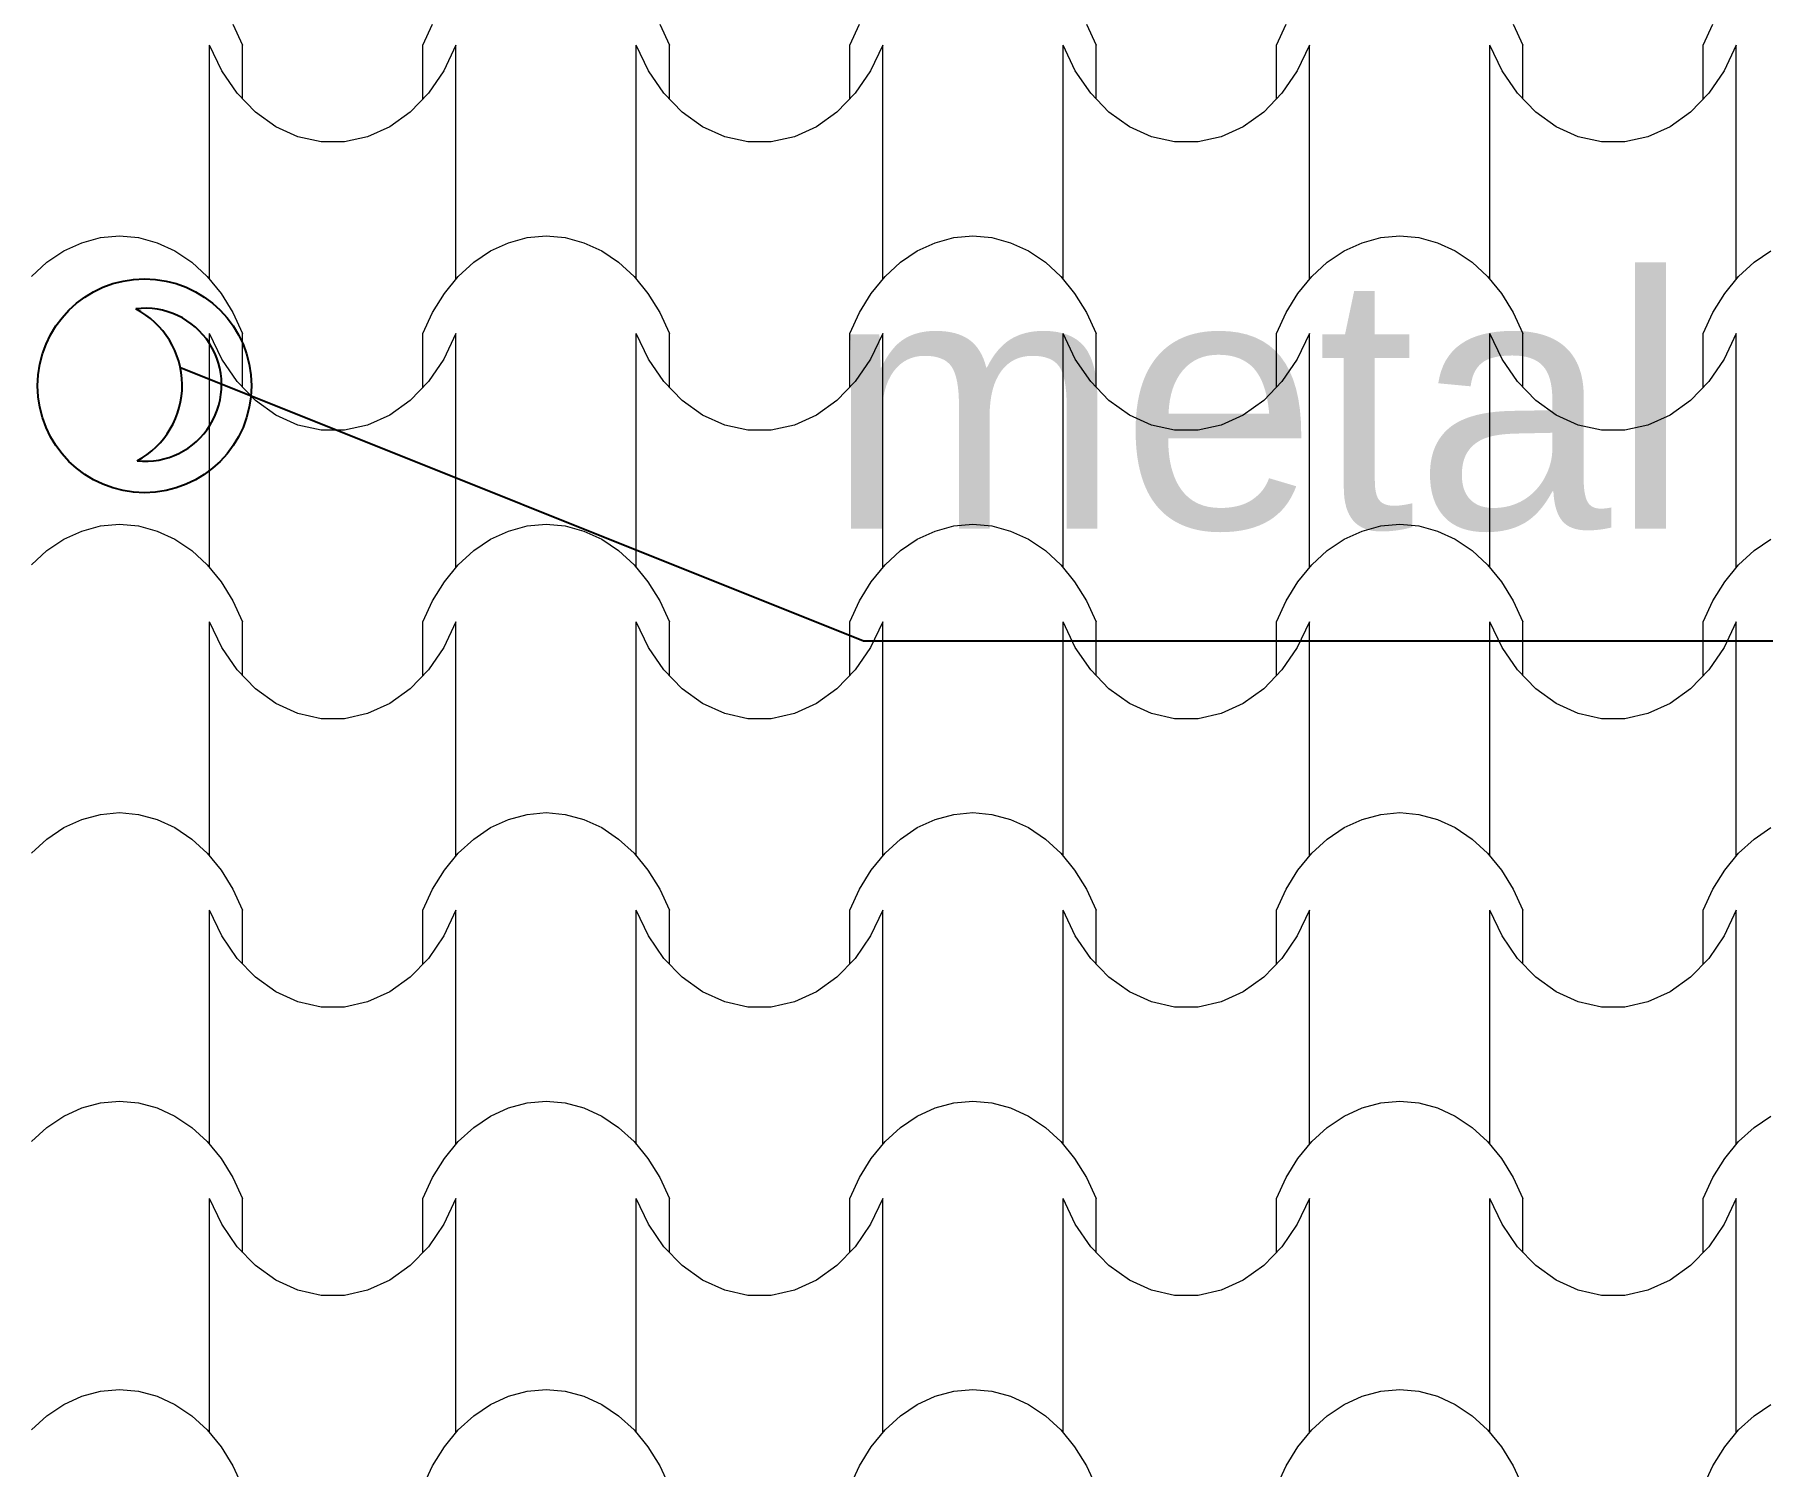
# Model space of a CAD drawing. Header units: millimetres. Extents: x 42452 to 2852333, y -419346 to 834876.
# Drawn here: x 2636656 to 2639391, y 658967 to 661233 of the extents above; entities that cross this region are included whole.
import ezdxf

# ---------------------------------------------------------------- set-up
doc = ezdxf.new("R2010")
doc.units = ezdxf.units.MM
doc.layers.add('M-2 keramitin shtrixi_Ном._пера__21_Pen_No__1', color=7, linetype='Continuous', lineweight=15)
doc.layers.add('memar', color=7, linetype='Continuous', lineweight=25)
doc.styles.get("Standard").update_dxf_attribs({"font": 'arial.ttf'})

# ---------------------------------------------------------------- blocks, each defined once
blk = doc.blocks.new('*X17')
at = {"layer": 'M-2 keramitin shtrixi_Ном._пера__21_Pen_No__1', "color": 7, "linetype": 'Continuous', "lineweight": 15}
for p, q in [((-249369.3, -1358582.8), (-249354, -1358616.1)), ((-249068.4, -1358616.1), (-249053.2, -1358582.8)), ((-248693.7, -1358582.8), (-248678.4, -1358616.1)), ((-248392.9, -1358616.1), (-248377.6, -1358582.8)), ((-248018.1, -1358582.8), (-248002.8, -1358616.1)), ((-247717.3, -1358616.1), (-247702, -1358582.8)), ((-247342.6, -1358582.8), (-247327.3, -1358616.1)), ((-247041.8, -1358616.1), (-247026.5, -1358582.8)), ((-249406.2, -1358801.2), (-249406.2, -1358616.1)), ((-249386.9, -1358656.6), (-249406.2, -1358616.1)), ((-249354, -1358701.2), (-249354, -1358616.1)), ((-249068.4, -1358701.2), (-249068.4, -1358616.1)), ((-249016.2, -1358616.1), (-249035.5, -1358656.6)), ((-249016.2, -1358801.2), (-249016.2, -1358616.1)), ((-248730.7, -1358801.2), (-248730.7, -1358616.1)), ((-248711.3, -1358656.6), (-248730.7, -1358616.1)), ((-248678.4, -1358701.2), (-248678.4, -1358616.1)), ((-248392.9, -1358701.2), (-248392.9, -1358616.1)), ((-248340.6, -1358616.1), (-248359.9, -1358656.6)), ((-248340.6, -1358801.2), (-248340.6, -1358616.1)), ((-248055.1, -1358801.2), (-248055.1, -1358616.1)), ((-248035.8, -1358656.6), (-248055.1, -1358616.1)), ((-248002.8, -1358701.2), (-248002.8, -1358616.1)), ((-247717.3, -1358701.2), (-247717.3, -1358616.1)), ((-247665.1, -1358616.1), (-247684.4, -1358656.6)), ((-247665.1, -1358801.2), (-247665.1, -1358616.1)), ((-247379.5, -1358801.2), (-247379.5, -1358616.1)), ((-247360.2, -1358656.6), (-247379.5, -1358616.1)), ((-247327.3, -1358701.2), (-247327.3, -1358616.1)), ((-247041.8, -1358701.2), (-247041.8, -1358616.1)), ((-246989.5, -1358616.1), (-247008.8, -1358656.6)), ((-246989.5, -1358801.2), (-246989.5, -1358616.1)), ((-249362.5, -1358692.3), (-249386.9, -1358656.6)), ((-249035.5, -1358656.6), (-249059.9, -1358692.3)), ((-248686.9, -1358692.3), (-248711.3, -1358656.6)), ((-248359.9, -1358656.6), (-248384.4, -1358692.3)), ((-248011.4, -1358692.3), (-248035.8, -1358656.6)), ((-247684.4, -1358656.6), (-247708.8, -1358692.3)), ((-247335.8, -1358692.3), (-247360.2, -1358656.6)), ((-247008.8, -1358656.6), (-247033.2, -1358692.3)), ((-249333.7, -1358722.2), (-249362.5, -1358692.3)), ((-249059.9, -1358692.3), (-249088.7, -1358722.2)), ((-248658.1, -1358722.2), (-248686.9, -1358692.3)), ((-248384.4, -1358692.3), (-248413.2, -1358722.2)), ((-247982.6, -1358722.2), (-248011.4, -1358692.3)), ((-247708.8, -1358692.3), (-247737.6, -1358722.2)), ((-247307, -1358722.2), (-247335.8, -1358692.3)), ((-247033.2, -1358692.3), (-247062.1, -1358722.2)), ((-249301.3, -1358745.5), (-249333.7, -1358722.2)), ((-249088.7, -1358722.2), (-249121.1, -1358745.5)), ((-248625.8, -1358745.5), (-248658.1, -1358722.2)), ((-248413.2, -1358722.2), (-248445.5, -1358745.5)), ((-247950.2, -1358745.5), (-247982.6, -1358722.2)), ((-247737.6, -1358722.2), (-247770, -1358745.5)), ((-247274.6, -1358745.5), (-247307, -1358722.2)), ((-247062.1, -1358722.2), (-247094.4, -1358745.5)), ((-249266.3, -1358761.3), (-249301.3, -1358745.5)), ((-249229.8, -1358769.4), (-249266.3, -1358761.3)), ((-249156.1, -1358761.3), (-249192.6, -1358769.4)), ((-249121.1, -1358745.5), (-249156.1, -1358761.3)), ((-248590.8, -1358761.3), (-248625.8, -1358745.5)), ((-248554.2, -1358769.4), (-248590.8, -1358761.3)), ((-248480.5, -1358761.3), (-248517.1, -1358769.4)), ((-248445.5, -1358745.5), (-248480.5, -1358761.3)), ((-247915.2, -1358761.3), (-247950.2, -1358745.5)), ((-247878.6, -1358769.4), (-247915.2, -1358761.3)), ((-247804.9, -1358761.3), (-247841.5, -1358769.4)), ((-247770, -1358745.5), (-247804.9, -1358761.3)), ((-247239.7, -1358761.3), (-247274.6, -1358745.5)), ((-247203.1, -1358769.4), (-247239.7, -1358761.3)), ((-247129.4, -1358761.3), (-247166, -1358769.4)), ((-247094.4, -1358745.5), (-247129.4, -1358761.3)), ((-249211.2, -1358769.4), (-249229.8, -1358769.4)), ((-249192.6, -1358769.4), (-249211.2, -1358769.4)), ((-248535.6, -1358769.4), (-248554.2, -1358769.4)), ((-248517.1, -1358769.4), (-248535.6, -1358769.4)), ((-247860.1, -1358769.4), (-247878.6, -1358769.4)), ((-247841.5, -1358769.4), (-247860.1, -1358769.4)), ((-247184.5, -1358769.4), (-247203.1, -1358769.4)), ((-247166, -1358769.4), (-247184.5, -1358769.4)), ((-249406.2, -1358986.2), (-249406.2, -1358801.2)), ((-249016.2, -1358986.2), (-249016.2, -1358801.2)), ((-248730.7, -1358986.2), (-248730.7, -1358801.2)), ((-248340.6, -1358986.2), (-248340.6, -1358801.2)), ((-248055.1, -1358986.2), (-248055.1, -1358801.2)), ((-247665.1, -1358986.2), (-247665.1, -1358801.2)), ((-247379.5, -1358986.2), (-247379.5, -1358801.2)), ((-246989.5, -1358986.2), (-246989.5, -1358801.2)), ((-249637, -1358941.8), (-249608.6, -1358928.8)), ((-249608.6, -1358928.8), (-249579.1, -1358920.8)), ((-249579.1, -1358920.8), (-249549, -1358918.1)), ((-249549, -1358918.1), (-249518.9, -1358920.8)), ((-249518.9, -1358920.8), (-249489.4, -1358928.8)), ((-249489.4, -1358928.8), (-249461, -1358941.8)), ((-248961.4, -1358941.8), (-248933, -1358928.8)), ((-248933, -1358928.8), (-248903.5, -1358920.8)), ((-248903.5, -1358920.8), (-248873.4, -1358918.1)), ((-248873.4, -1358918.1), (-248843.3, -1358920.8)), ((-248843.3, -1358920.8), (-248813.8, -1358928.8)), ((-248813.8, -1358928.8), (-248785.4, -1358941.8)), ((-248285.9, -1358941.8), (-248257.5, -1358928.8)), ((-248257.5, -1358928.8), (-248228, -1358920.8)), ((-248228, -1358920.8), (-248197.9, -1358918.1)), ((-248197.9, -1358918.1), (-248167.8, -1358920.8)), ((-248167.8, -1358920.8), (-248138.2, -1358928.8)), ((-248138.2, -1358928.8), (-248109.9, -1358941.8)), ((-247610.3, -1358941.8), (-247581.9, -1358928.8)), ((-247581.9, -1358928.8), (-247552.4, -1358920.8)), ((-247552.4, -1358920.8), (-247522.3, -1358918.1)), ((-247522.3, -1358918.1), (-247492.2, -1358920.8)), ((-247492.2, -1358920.8), (-247462.7, -1358928.8)), ((-247462.7, -1358928.8), (-247434.3, -1358941.8)), ((-249688.2, -1358982.3), (-249663.7, -1358959.8)), ((-249663.7, -1358959.8), (-249637, -1358941.8)), ((-249461, -1358941.8), (-249434.3, -1358959.8)), ((-249434.3, -1358959.8), (-249409.8, -1358982.3)), ((-249012.6, -1358982.3), (-248988.1, -1358959.8)), ((-248988.1, -1358959.8), (-248961.4, -1358941.8)), ((-248785.4, -1358941.8), (-248758.7, -1358959.8)), ((-248758.7, -1358959.8), (-248734.3, -1358982.3)), ((-248337, -1358982.3), (-248312.5, -1358959.8)), ((-248312.5, -1358959.8), (-248285.9, -1358941.8)), ((-248109.9, -1358941.8), (-248083.2, -1358959.8)), ((-248083.2, -1358959.8), (-248058.7, -1358982.3)), ((-247661.5, -1358982.3), (-247637, -1358959.8)), ((-247637, -1358959.8), (-247610.3, -1358941.8)), ((-247434.3, -1358941.8), (-247407.6, -1358959.8)), ((-247407.6, -1358959.8), (-247383.1, -1358982.3)), ((-246985.9, -1358982.3), (-246961.4, -1358959.8)), ((-246961.4, -1358959.8), (-246934.7, -1358941.8)), ((-249409.8, -1358982.3), (-249388, -1359009)), ((-249034.4, -1359009), (-249012.6, -1358982.3)), ((-248734.3, -1358982.3), (-248712.4, -1359009)), ((-248358.9, -1359009), (-248337, -1358982.3)), ((-248058.7, -1358982.3), (-248036.9, -1359009)), ((-247683.3, -1359009), (-247661.5, -1358982.3)), ((-247383.1, -1358982.3), (-247361.3, -1359009)), ((-247007.7, -1359009), (-246985.9, -1358982.3)), ((-249388, -1359009), (-249369.3, -1359039.2)), ((-249053.2, -1359039.2), (-249034.4, -1359009)), ((-248712.4, -1359009), (-248693.7, -1359039.2)), ((-248377.6, -1359039.2), (-248358.9, -1359009)), ((-248036.9, -1359009), (-248018.1, -1359039.2)), ((-247702, -1359039.2), (-247683.3, -1359009)), ((-247361.3, -1359009), (-247342.6, -1359039.2)), ((-247026.5, -1359039.2), (-247007.7, -1359009)), ((-249369.3, -1359039.2), (-249354, -1359072.4)), ((-249068.4, -1359072.4), (-249053.2, -1359039.2)), ((-248693.7, -1359039.2), (-248678.4, -1359072.4)), ((-248392.9, -1359072.4), (-248377.6, -1359039.2)), ((-248018.1, -1359039.2), (-248002.8, -1359072.4)), ((-247717.3, -1359072.4), (-247702, -1359039.2)), ((-247342.6, -1359039.2), (-247327.3, -1359072.4)), ((-247041.8, -1359072.4), (-247026.5, -1359039.2)), ((-249406.2, -1359257.5), (-249406.2, -1359072.4)), ((-249386.9, -1359113), (-249406.2, -1359072.4)), ((-249354, -1359157.5), (-249354, -1359072.4)), ((-249068.4, -1359157.5), (-249068.4, -1359072.4)), ((-249016.2, -1359072.4), (-249035.5, -1359113)), ((-249016.2, -1359257.5), (-249016.2, -1359072.4)), ((-248730.7, -1359257.5), (-248730.7, -1359072.4)), ((-248711.3, -1359113), (-248730.7, -1359072.4)), ((-248678.4, -1359157.5), (-248678.4, -1359072.4)), ((-248392.9, -1359157.5), (-248392.9, -1359072.4)), ((-248340.6, -1359072.4), (-248359.9, -1359113)), ((-248340.6, -1359257.5), (-248340.6, -1359072.4)), ((-248055.1, -1359257.5), (-248055.1, -1359072.4)), ((-248035.8, -1359113), (-248055.1, -1359072.4)), ((-248002.8, -1359157.5), (-248002.8, -1359072.4)), ((-247717.3, -1359157.5), (-247717.3, -1359072.4)), ((-247665.1, -1359072.4), (-247684.4, -1359113)), ((-247665.1, -1359257.5), (-247665.1, -1359072.4)), ((-247379.5, -1359257.5), (-247379.5, -1359072.4)), ((-247360.2, -1359113), (-247379.5, -1359072.4)), ((-247327.3, -1359157.5), (-247327.3, -1359072.4)), ((-247041.8, -1359157.5), (-247041.8, -1359072.4)), ((-246989.5, -1359072.4), (-247008.8, -1359113)), ((-246989.5, -1359257.5), (-246989.5, -1359072.4)), ((-249362.5, -1359148.7), (-249386.9, -1359113)), ((-249035.5, -1359113), (-249059.9, -1359148.7)), ((-248686.9, -1359148.7), (-248711.3, -1359113)), ((-248359.9, -1359113), (-248384.4, -1359148.7)), ((-248011.4, -1359148.7), (-248035.8, -1359113)), ((-247684.4, -1359113), (-247708.8, -1359148.7)), ((-247335.8, -1359148.7), (-247360.2, -1359113)), ((-247008.8, -1359113), (-247033.2, -1359148.7)), ((-249333.7, -1359178.6), (-249362.5, -1359148.7)), ((-249059.9, -1359148.7), (-249088.7, -1359178.6)), ((-248658.1, -1359178.6), (-248686.9, -1359148.7)), ((-248384.4, -1359148.7), (-248413.2, -1359178.6)), ((-247982.6, -1359178.6), (-248011.4, -1359148.7)), ((-247708.8, -1359148.7), (-247737.6, -1359178.6)), ((-247307, -1359178.6), (-247335.8, -1359148.7)), ((-247033.2, -1359148.7), (-247062.1, -1359178.6)), ((-249301.3, -1359201.8), (-249333.7, -1359178.6)), ((-249088.7, -1359178.6), (-249121.1, -1359201.8)), ((-248625.8, -1359201.8), (-248658.1, -1359178.6)), ((-248413.2, -1359178.6), (-248445.5, -1359201.8)), ((-247950.2, -1359201.8), (-247982.6, -1359178.6)), ((-247737.6, -1359178.6), (-247770, -1359201.8)), ((-247274.6, -1359201.8), (-247307, -1359178.6)), ((-247062.1, -1359178.6), (-247094.4, -1359201.8)), ((-249266.3, -1359217.7), (-249301.3, -1359201.8)), ((-249121.1, -1359201.8), (-249156.1, -1359217.7)), ((-248590.8, -1359217.7), (-248625.8, -1359201.8)), ((-248445.5, -1359201.8), (-248480.5, -1359217.7)), ((-247915.2, -1359217.7), (-247950.2, -1359201.8)), ((-247770, -1359201.8), (-247804.9, -1359217.7)), ((-247239.7, -1359217.7), (-247274.6, -1359201.8)), ((-247094.4, -1359201.8), (-247129.4, -1359217.7)), ((-249229.8, -1359225.7), (-249266.3, -1359217.7)), ((-249211.2, -1359225.7), (-249229.8, -1359225.7)), ((-249192.6, -1359225.7), (-249211.2, -1359225.7)), ((-249156.1, -1359217.7), (-249192.6, -1359225.7)), ((-248554.2, -1359225.7), (-248590.8, -1359217.7)), ((-248535.6, -1359225.7), (-248554.2, -1359225.7)), ((-248517.1, -1359225.7), (-248535.6, -1359225.7)), ((-248480.5, -1359217.7), (-248517.1, -1359225.7)), ((-247878.6, -1359225.7), (-247915.2, -1359217.7)), ((-247860.1, -1359225.7), (-247878.6, -1359225.7)), ((-247841.5, -1359225.7), (-247860.1, -1359225.7)), ((-247804.9, -1359217.7), (-247841.5, -1359225.7)), ((-247203.1, -1359225.7), (-247239.7, -1359217.7)), ((-247184.5, -1359225.7), (-247203.1, -1359225.7)), ((-247166, -1359225.7), (-247184.5, -1359225.7)), ((-247129.4, -1359217.7), (-247166, -1359225.7)), ((-249406.2, -1359442.6), (-249406.2, -1359257.5)), ((-249016.2, -1359442.6), (-249016.2, -1359257.5)), ((-248730.7, -1359442.6), (-248730.7, -1359257.5)), ((-248340.6, -1359442.6), (-248340.6, -1359257.5)), ((-248055.1, -1359442.6), (-248055.1, -1359257.5)), ((-247665.1, -1359442.6), (-247665.1, -1359257.5)), ((-247379.5, -1359442.6), (-247379.5, -1359257.5)), ((-246989.5, -1359442.6), (-246989.5, -1359257.5)), ((-249663.7, -1359416.2), (-249637, -1359398.2)), ((-249637, -1359398.2), (-249608.6, -1359385.1)), ((-249608.6, -1359385.1), (-249579.1, -1359377.1)), ((-249579.1, -1359377.1), (-249549, -1359374.5)), ((-249549, -1359374.5), (-249518.9, -1359377.1)), ((-249518.9, -1359377.1), (-249489.4, -1359385.1)), ((-249489.4, -1359385.1), (-249461, -1359398.2)), ((-249461, -1359398.2), (-249434.3, -1359416.2)), ((-248988.1, -1359416.2), (-248961.4, -1359398.2)), ((-248961.4, -1359398.2), (-248933, -1359385.1)), ((-248933, -1359385.1), (-248903.5, -1359377.1)), ((-248903.5, -1359377.1), (-248873.4, -1359374.5)), ((-248873.4, -1359374.5), (-248843.3, -1359377.1)), ((-248843.3, -1359377.1), (-248813.8, -1359385.1)), ((-248813.8, -1359385.1), (-248785.4, -1359398.2)), ((-248785.4, -1359398.2), (-248758.7, -1359416.2)), ((-248312.5, -1359416.2), (-248285.9, -1359398.2)), ((-248285.9, -1359398.2), (-248257.5, -1359385.1)), ((-248257.5, -1359385.1), (-248228, -1359377.1)), ((-248228, -1359377.1), (-248197.9, -1359374.5)), ((-248197.9, -1359374.5), (-248167.8, -1359377.1)), ((-248167.8, -1359377.1), (-248138.2, -1359385.1)), ((-248138.2, -1359385.1), (-248109.9, -1359398.2)), ((-248109.9, -1359398.2), (-248083.2, -1359416.2)), ((-247637, -1359416.2), (-247610.3, -1359398.2)), ((-247610.3, -1359398.2), (-247581.9, -1359385.1)), ((-247581.9, -1359385.1), (-247552.4, -1359377.1)), ((-247552.4, -1359377.1), (-247522.3, -1359374.5)), ((-247522.3, -1359374.5), (-247492.2, -1359377.1)), ((-247492.2, -1359377.1), (-247462.7, -1359385.1)), ((-247462.7, -1359385.1), (-247434.3, -1359398.2)), ((-247434.3, -1359398.2), (-247407.6, -1359416.2)), ((-246961.4, -1359416.2), (-246934.7, -1359398.2)), ((-249688.2, -1359438.7), (-249663.7, -1359416.2)), ((-249434.3, -1359416.2), (-249409.8, -1359438.7)), ((-249012.6, -1359438.7), (-248988.1, -1359416.2)), ((-248758.7, -1359416.2), (-248734.3, -1359438.7)), ((-248337, -1359438.7), (-248312.5, -1359416.2)), ((-248083.2, -1359416.2), (-248058.7, -1359438.7)), ((-247661.5, -1359438.7), (-247637, -1359416.2)), ((-247407.6, -1359416.2), (-247383.1, -1359438.7)), ((-246985.9, -1359438.7), (-246961.4, -1359416.2)), ((-249409.8, -1359438.7), (-249388, -1359465.3)), ((-249034.4, -1359465.3), (-249012.6, -1359438.7)), ((-248734.3, -1359438.7), (-248712.4, -1359465.3)), ((-248358.9, -1359465.3), (-248337, -1359438.7)), ((-248058.7, -1359438.7), (-248036.9, -1359465.3)), ((-247683.3, -1359465.3), (-247661.5, -1359438.7)), ((-247383.1, -1359438.7), (-247361.3, -1359465.3)), ((-247007.7, -1359465.3), (-246985.9, -1359438.7)), ((-249388, -1359465.3), (-249369.3, -1359495.5)), ((-249053.2, -1359495.5), (-249034.4, -1359465.3)), ((-248712.4, -1359465.3), (-248693.7, -1359495.5)), ((-248377.6, -1359495.5), (-248358.9, -1359465.3)), ((-248036.9, -1359465.3), (-248018.1, -1359495.5)), ((-247702, -1359495.5), (-247683.3, -1359465.3)), ((-247361.3, -1359465.3), (-247342.6, -1359495.5)), ((-247026.5, -1359495.5), (-247007.7, -1359465.3)), ((-249369.3, -1359495.5), (-249354, -1359528.8)), ((-249068.4, -1359528.8), (-249053.2, -1359495.5)), ((-248693.7, -1359495.5), (-248678.4, -1359528.8)), ((-248392.9, -1359528.8), (-248377.6, -1359495.5)), ((-248018.1, -1359495.5), (-248002.8, -1359528.8)), ((-247717.3, -1359528.8), (-247702, -1359495.5)), ((-247342.6, -1359495.5), (-247327.3, -1359528.8)), ((-247041.8, -1359528.8), (-247026.5, -1359495.5)), ((-249406.2, -1359713.9), (-249406.2, -1359528.8)), ((-249386.9, -1359569.3), (-249406.2, -1359528.8)), ((-249354, -1359613.9), (-249354, -1359528.8)), ((-249068.4, -1359613.9), (-249068.4, -1359528.8)), ((-249016.2, -1359528.8), (-249035.5, -1359569.3)), ((-249016.2, -1359713.9), (-249016.2, -1359528.8)), ((-248730.7, -1359713.9), (-248730.7, -1359528.8)), ((-248711.3, -1359569.3), (-248730.7, -1359528.8)), ((-248678.4, -1359613.9), (-248678.4, -1359528.8)), ((-248392.9, -1359613.9), (-248392.9, -1359528.8)), ((-248340.6, -1359528.8), (-248359.9, -1359569.3)), ((-248340.6, -1359713.9), (-248340.6, -1359528.8)), ((-248055.1, -1359713.9), (-248055.1, -1359528.8)), ((-248035.8, -1359569.3), (-248055.1, -1359528.8)), ((-248002.8, -1359613.9), (-248002.8, -1359528.8)), ((-247717.3, -1359613.9), (-247717.3, -1359528.8)), ((-247665.1, -1359528.8), (-247684.4, -1359569.3)), ((-247665.1, -1359713.9), (-247665.1, -1359528.8)), ((-247379.5, -1359713.9), (-247379.5, -1359528.8)), ((-247360.2, -1359569.3), (-247379.5, -1359528.8)), ((-247327.3, -1359613.9), (-247327.3, -1359528.8)), ((-247041.8, -1359613.9), (-247041.8, -1359528.8)), ((-246989.5, -1359528.8), (-247008.8, -1359569.3)), ((-246989.5, -1359713.9), (-246989.5, -1359528.8)), ((-249362.5, -1359605), (-249386.9, -1359569.3)), ((-249035.5, -1359569.3), (-249059.9, -1359605)), ((-248686.9, -1359605), (-248711.3, -1359569.3)), ((-248359.9, -1359569.3), (-248384.4, -1359605)), ((-248011.4, -1359605), (-248035.8, -1359569.3)), ((-247684.4, -1359569.3), (-247708.8, -1359605)), ((-247335.8, -1359605), (-247360.2, -1359569.3)), ((-247008.8, -1359569.3), (-247033.2, -1359605)), ((-249333.7, -1359634.9), (-249362.5, -1359605)), ((-249059.9, -1359605), (-249088.7, -1359634.9)), ((-248658.1, -1359634.9), (-248686.9, -1359605)), ((-248384.4, -1359605), (-248413.2, -1359634.9)), ((-247982.6, -1359634.9), (-248011.4, -1359605)), ((-247708.8, -1359605), (-247737.6, -1359634.9)), ((-247307, -1359634.9), (-247335.8, -1359605)), ((-247033.2, -1359605), (-247062.1, -1359634.9)), ((-249301.3, -1359658.2), (-249333.7, -1359634.9)), ((-249088.7, -1359634.9), (-249121.1, -1359658.2)), ((-248625.8, -1359658.2), (-248658.1, -1359634.9)), ((-248413.2, -1359634.9), (-248445.5, -1359658.2)), ((-247950.2, -1359658.2), (-247982.6, -1359634.9)), ((-247737.6, -1359634.9), (-247770, -1359658.2)), ((-247274.6, -1359658.2), (-247307, -1359634.9)), ((-247062.1, -1359634.9), (-247094.4, -1359658.2)), ((-249266.3, -1359674), (-249301.3, -1359658.2)), ((-249121.1, -1359658.2), (-249156.1, -1359674)), ((-248590.8, -1359674), (-248625.8, -1359658.2)), ((-248445.5, -1359658.2), (-248480.5, -1359674)), ((-247915.2, -1359674), (-247950.2, -1359658.2)), ((-247770, -1359658.2), (-247804.9, -1359674)), ((-247239.7, -1359674), (-247274.6, -1359658.2)), ((-247094.4, -1359658.2), (-247129.4, -1359674)), ((-249229.8, -1359682.1), (-249266.3, -1359674)), ((-249211.2, -1359682.1), (-249229.8, -1359682.1)), ((-249192.6, -1359682.1), (-249211.2, -1359682.1)), ((-249156.1, -1359674), (-249192.6, -1359682.1)), ((-248554.2, -1359682.1), (-248590.8, -1359674)), ((-248535.6, -1359682.1), (-248554.2, -1359682.1)), ((-248517.1, -1359682.1), (-248535.6, -1359682.1)), ((-248480.5, -1359674), (-248517.1, -1359682.1)), ((-247878.6, -1359682.1), (-247915.2, -1359674)), ((-247860.1, -1359682.1), (-247878.6, -1359682.1)), ((-247841.5, -1359682.1), (-247860.1, -1359682.1)), ((-247804.9, -1359674), (-247841.5, -1359682.1)), ((-247203.1, -1359682.1), (-247239.7, -1359674)), ((-247184.5, -1359682.1), (-247203.1, -1359682.1)), ((-247166, -1359682.1), (-247184.5, -1359682.1)), ((-247129.4, -1359674), (-247166, -1359682.1)), ((-249406.2, -1359898.9), (-249406.2, -1359713.9)), ((-249016.2, -1359898.9), (-249016.2, -1359713.9)), ((-248730.7, -1359898.9), (-248730.7, -1359713.9)), ((-248340.6, -1359898.9), (-248340.6, -1359713.9)), ((-248055.1, -1359898.9), (-248055.1, -1359713.9)), ((-247665.1, -1359898.9), (-247665.1, -1359713.9)), ((-247379.5, -1359898.9), (-247379.5, -1359713.9)), ((-246989.5, -1359898.9), (-246989.5, -1359713.9)), ((-249608.6, -1359841.4), (-249579.1, -1359833.5)), ((-249579.1, -1359833.5), (-249549, -1359830.8)), ((-249549, -1359830.8), (-249518.9, -1359833.5)), ((-249518.9, -1359833.5), (-249489.4, -1359841.4)), ((-248933, -1359841.4), (-248903.5, -1359833.5)), ((-248903.5, -1359833.5), (-248873.4, -1359830.8)), ((-248873.4, -1359830.8), (-248843.3, -1359833.5)), ((-248843.3, -1359833.5), (-248813.8, -1359841.4)), ((-248257.5, -1359841.4), (-248228, -1359833.5)), ((-248228, -1359833.5), (-248197.9, -1359830.8)), ((-248197.9, -1359830.8), (-248167.8, -1359833.5)), ((-248167.8, -1359833.5), (-248138.2, -1359841.4)), ((-247581.9, -1359841.4), (-247552.4, -1359833.5)), ((-247552.4, -1359833.5), (-247522.3, -1359830.8)), ((-247522.3, -1359830.8), (-247492.2, -1359833.5)), ((-247492.2, -1359833.5), (-247462.7, -1359841.4)), ((-249663.7, -1359872.5), (-249637, -1359854.5)), ((-249637, -1359854.5), (-249608.6, -1359841.4)), ((-249489.4, -1359841.4), (-249461, -1359854.5)), ((-249461, -1359854.5), (-249434.3, -1359872.5)), ((-248988.1, -1359872.5), (-248961.4, -1359854.5)), ((-248961.4, -1359854.5), (-248933, -1359841.4)), ((-248813.8, -1359841.4), (-248785.4, -1359854.5)), ((-248785.4, -1359854.5), (-248758.7, -1359872.5)), ((-248312.5, -1359872.5), (-248285.9, -1359854.5)), ((-248285.9, -1359854.5), (-248257.5, -1359841.4)), ((-248138.2, -1359841.4), (-248109.9, -1359854.5)), ((-248109.9, -1359854.5), (-248083.2, -1359872.5)), ((-247637, -1359872.5), (-247610.3, -1359854.5)), ((-247610.3, -1359854.5), (-247581.9, -1359841.4)), ((-247462.7, -1359841.4), (-247434.3, -1359854.5)), ((-247434.3, -1359854.5), (-247407.6, -1359872.5)), ((-246961.4, -1359872.5), (-246934.7, -1359854.5)), ((-249688.2, -1359895), (-249663.7, -1359872.5)), ((-249434.3, -1359872.5), (-249409.8, -1359895)), ((-249012.6, -1359895), (-248988.1, -1359872.5)), ((-248758.7, -1359872.5), (-248734.3, -1359895)), ((-248337, -1359895), (-248312.5, -1359872.5)), ((-248083.2, -1359872.5), (-248058.7, -1359895)), ((-247661.5, -1359895), (-247637, -1359872.5)), ((-247407.6, -1359872.5), (-247383.1, -1359895)), ((-246985.9, -1359895), (-246961.4, -1359872.5)), ((-249409.8, -1359895), (-249388, -1359921.7)), ((-249034.4, -1359921.7), (-249012.6, -1359895)), ((-248734.3, -1359895), (-248712.4, -1359921.7)), ((-248358.9, -1359921.7), (-248337, -1359895)), ((-248058.7, -1359895), (-248036.9, -1359921.7)), ((-247683.3, -1359921.7), (-247661.5, -1359895)), ((-247383.1, -1359895), (-247361.3, -1359921.7)), ((-247007.7, -1359921.7), (-246985.9, -1359895)), ((-249388, -1359921.7), (-249369.3, -1359951.9)), ((-249053.2, -1359951.9), (-249034.4, -1359921.7)), ((-248712.4, -1359921.7), (-248693.7, -1359951.9)), ((-248377.6, -1359951.9), (-248358.9, -1359921.7)), ((-248036.9, -1359921.7), (-248018.1, -1359951.9)), ((-247702, -1359951.9), (-247683.3, -1359921.7)), ((-247361.3, -1359921.7), (-247342.6, -1359951.9)), ((-247026.5, -1359951.9), (-247007.7, -1359921.7)), ((-249369.3, -1359951.9), (-249354, -1359985.1)), ((-249068.4, -1359985.1), (-249053.2, -1359951.9)), ((-248693.7, -1359951.9), (-248678.4, -1359985.1)), ((-248392.9, -1359985.1), (-248377.6, -1359951.9)), ((-248018.1, -1359951.9), (-248002.8, -1359985.1)), ((-247717.3, -1359985.1), (-247702, -1359951.9)), ((-247342.6, -1359951.9), (-247327.3, -1359985.1)), ((-247041.8, -1359985.1), (-247026.5, -1359951.9)), ((-249406.2, -1360170.2), (-249406.2, -1359985.1)), ((-249386.9, -1360025.6), (-249406.2, -1359985.1)), ((-249354, -1360070.2), (-249354, -1359985.1)), ((-249068.4, -1360070.2), (-249068.4, -1359985.1)), ((-249016.2, -1359985.1), (-249035.5, -1360025.6)), ((-249016.2, -1360170.2), (-249016.2, -1359985.1)), ((-248730.7, -1360170.2), (-248730.7, -1359985.1)), ((-248711.3, -1360025.6), (-248730.7, -1359985.1)), ((-248678.4, -1360070.2), (-248678.4, -1359985.1)), ((-248392.9, -1360070.2), (-248392.9, -1359985.1)), ((-248340.6, -1359985.1), (-248359.9, -1360025.6)), ((-248340.6, -1360170.2), (-248340.6, -1359985.1)), ((-248055.1, -1360170.2), (-248055.1, -1359985.1)), ((-248035.8, -1360025.6), (-248055.1, -1359985.1)), ((-248002.8, -1360070.2), (-248002.8, -1359985.1)), ((-247717.3, -1360070.2), (-247717.3, -1359985.1)), ((-247665.1, -1359985.1), (-247684.4, -1360025.6)), ((-247665.1, -1360170.2), (-247665.1, -1359985.1)), ((-247379.5, -1360170.2), (-247379.5, -1359985.1)), ((-247360.2, -1360025.6), (-247379.5, -1359985.1)), ((-247327.3, -1360070.2), (-247327.3, -1359985.1)), ((-247041.8, -1360070.2), (-247041.8, -1359985.1)), ((-246989.5, -1359985.1), (-247008.8, -1360025.6)), ((-246989.5, -1360170.2), (-246989.5, -1359985.1)), ((-249362.5, -1360061.4), (-249386.9, -1360025.6)), ((-249035.5, -1360025.6), (-249059.9, -1360061.4)), ((-248686.9, -1360061.4), (-248711.3, -1360025.6)), ((-248359.9, -1360025.6), (-248384.4, -1360061.4)), ((-248011.4, -1360061.4), (-248035.8, -1360025.6)), ((-247684.4, -1360025.6), (-247708.8, -1360061.4)), ((-247335.8, -1360061.4), (-247360.2, -1360025.6)), ((-247008.8, -1360025.6), (-247033.2, -1360061.4)), ((-249333.7, -1360091.3), (-249362.5, -1360061.4)), ((-249059.9, -1360061.4), (-249088.7, -1360091.3)), ((-248658.1, -1360091.3), (-248686.9, -1360061.4)), ((-248384.4, -1360061.4), (-248413.2, -1360091.3)), ((-247982.6, -1360091.3), (-248011.4, -1360061.4)), ((-247708.8, -1360061.4), (-247737.6, -1360091.3)), ((-247307, -1360091.3), (-247335.8, -1360061.4)), ((-247033.2, -1360061.4), (-247062.1, -1360091.3)), ((-249301.3, -1360114.5), (-249333.7, -1360091.3)), ((-249088.7, -1360091.3), (-249121.1, -1360114.5)), ((-248625.8, -1360114.5), (-248658.1, -1360091.3)), ((-248413.2, -1360091.3), (-248445.5, -1360114.5)), ((-247950.2, -1360114.5), (-247982.6, -1360091.3)), ((-247737.6, -1360091.3), (-247770, -1360114.5)), ((-247274.6, -1360114.5), (-247307, -1360091.3)), ((-247062.1, -1360091.3), (-247094.4, -1360114.5)), ((-249266.3, -1360130.4), (-249301.3, -1360114.5)), ((-249229.8, -1360138.4), (-249266.3, -1360130.4)), ((-249156.1, -1360130.4), (-249192.6, -1360138.4)), ((-249121.1, -1360114.5), (-249156.1, -1360130.4)), ((-248590.8, -1360130.4), (-248625.8, -1360114.5)), ((-248554.2, -1360138.4), (-248590.8, -1360130.4)), ((-248480.5, -1360130.4), (-248517.1, -1360138.4)), ((-248445.5, -1360114.5), (-248480.5, -1360130.4)), ((-247915.2, -1360130.4), (-247950.2, -1360114.5)), ((-247878.6, -1360138.4), (-247915.2, -1360130.4)), ((-247804.9, -1360130.4), (-247841.5, -1360138.4)), ((-247770, -1360114.5), (-247804.9, -1360130.4)), ((-247239.7, -1360130.4), (-247274.6, -1360114.5)), ((-247203.1, -1360138.4), (-247239.7, -1360130.4)), ((-247129.4, -1360130.4), (-247166, -1360138.4)), ((-247094.4, -1360114.5), (-247129.4, -1360130.4)), ((-249211.2, -1360138.4), (-249229.8, -1360138.4)), ((-249192.6, -1360138.4), (-249211.2, -1360138.4)), ((-248535.6, -1360138.4), (-248554.2, -1360138.4)), ((-248517.1, -1360138.4), (-248535.6, -1360138.4)), ((-247860.1, -1360138.4), (-247878.6, -1360138.4)), ((-247841.5, -1360138.4), (-247860.1, -1360138.4)), ((-247184.5, -1360138.4), (-247203.1, -1360138.4)), ((-247166, -1360138.4), (-247184.5, -1360138.4)), ((-249406.2, -1360355.3), (-249406.2, -1360170.2)), ((-249016.2, -1360355.3), (-249016.2, -1360170.2)), ((-248730.7, -1360355.3), (-248730.7, -1360170.2)), ((-248340.6, -1360355.3), (-248340.6, -1360170.2)), ((-248055.1, -1360355.3), (-248055.1, -1360170.2)), ((-247665.1, -1360355.3), (-247665.1, -1360170.2)), ((-247379.5, -1360355.3), (-247379.5, -1360170.2)), ((-246989.5, -1360355.3), (-246989.5, -1360170.2)), ((-249637, -1360310.9), (-249608.6, -1360297.8)), ((-249608.6, -1360297.8), (-249579.1, -1360289.8)), ((-249579.1, -1360289.8), (-249549, -1360287.2)), ((-249549, -1360287.2), (-249518.9, -1360289.8)), ((-249518.9, -1360289.8), (-249489.4, -1360297.8)), ((-249489.4, -1360297.8), (-249461, -1360310.9)), ((-248961.4, -1360310.9), (-248933, -1360297.8)), ((-248933, -1360297.8), (-248903.5, -1360289.8)), ((-248903.5, -1360289.8), (-248873.4, -1360287.2)), ((-248873.4, -1360287.2), (-248843.3, -1360289.8)), ((-248843.3, -1360289.8), (-248813.8, -1360297.8)), ((-248813.8, -1360297.8), (-248785.4, -1360310.9)), ((-248285.9, -1360310.9), (-248257.5, -1360297.8)), ((-248257.5, -1360297.8), (-248228, -1360289.8)), ((-248228, -1360289.8), (-248197.9, -1360287.2)), ((-248197.9, -1360287.2), (-248167.8, -1360289.8)), ((-248167.8, -1360289.8), (-248138.2, -1360297.8)), ((-248138.2, -1360297.8), (-248109.9, -1360310.9)), ((-247610.3, -1360310.9), (-247581.9, -1360297.8)), ((-247581.9, -1360297.8), (-247552.4, -1360289.8)), ((-247552.4, -1360289.8), (-247522.3, -1360287.2)), ((-247522.3, -1360287.2), (-247492.2, -1360289.8)), ((-247492.2, -1360289.8), (-247462.7, -1360297.8)), ((-247462.7, -1360297.8), (-247434.3, -1360310.9)), ((-249663.7, -1360328.9), (-249637, -1360310.9)), ((-249461, -1360310.9), (-249434.3, -1360328.9)), ((-248988.1, -1360328.9), (-248961.4, -1360310.9)), ((-248785.4, -1360310.9), (-248758.7, -1360328.9)), ((-248312.5, -1360328.9), (-248285.9, -1360310.9)), ((-248109.9, -1360310.9), (-248083.2, -1360328.9)), ((-247637, -1360328.9), (-247610.3, -1360310.9)), ((-247434.3, -1360310.9), (-247407.6, -1360328.9)), ((-246961.4, -1360328.9), (-246934.7, -1360310.9)), ((-249688.2, -1360351.4), (-249663.7, -1360328.9)), ((-249434.3, -1360328.9), (-249409.8, -1360351.4)), ((-249409.8, -1360351.4), (-249388, -1360378)), ((-249034.4, -1360378), (-249012.6, -1360351.4)), ((-249012.6, -1360351.4), (-248988.1, -1360328.9)), ((-248758.7, -1360328.9), (-248734.3, -1360351.4)), ((-248734.3, -1360351.4), (-248712.4, -1360378)), ((-248358.9, -1360378), (-248337, -1360351.4)), ((-248337, -1360351.4), (-248312.5, -1360328.9)), ((-248083.2, -1360328.9), (-248058.7, -1360351.4)), ((-248058.7, -1360351.4), (-248036.9, -1360378)), ((-247683.3, -1360378), (-247661.5, -1360351.4)), ((-247661.5, -1360351.4), (-247637, -1360328.9)), ((-247407.6, -1360328.9), (-247383.1, -1360351.4)), ((-247383.1, -1360351.4), (-247361.3, -1360378)), ((-247007.7, -1360378), (-246985.9, -1360351.4)), ((-246985.9, -1360351.4), (-246961.4, -1360328.9)), ((-249388, -1360378), (-249369.3, -1360408.2)), ((-249053.2, -1360408.2), (-249034.4, -1360378)), ((-248712.4, -1360378), (-248693.7, -1360408.2)), ((-248377.6, -1360408.2), (-248358.9, -1360378)), ((-248036.9, -1360378), (-248018.1, -1360408.2)), ((-247702, -1360408.2), (-247683.3, -1360378)), ((-247361.3, -1360378), (-247342.6, -1360408.2)), ((-247026.5, -1360408.2), (-247007.7, -1360378)), ((-249369.3, -1360408.2), (-249354, -1360441.5)), ((-249068.4, -1360441.5), (-249053.2, -1360408.2)), ((-248693.7, -1360408.2), (-248678.4, -1360441.5)), ((-248392.9, -1360441.5), (-248377.6, -1360408.2)), ((-248018.1, -1360408.2), (-248002.8, -1360441.5)), ((-247717.3, -1360441.5), (-247702, -1360408.2)), ((-247342.6, -1360408.2), (-247327.3, -1360441.5)), ((-247041.8, -1360441.5), (-247026.5, -1360408.2)), ((-249406.2, -1360626.6), (-249406.2, -1360441.5)), ((-249386.9, -1360482), (-249406.2, -1360441.5)), ((-249354, -1360526.6), (-249354, -1360441.5)), ((-249068.4, -1360526.6), (-249068.4, -1360441.5)), ((-249016.2, -1360441.5), (-249035.5, -1360482)), ((-249016.2, -1360626.6), (-249016.2, -1360441.5)), ((-248730.7, -1360626.6), (-248730.7, -1360441.5)), ((-248711.3, -1360482), (-248730.7, -1360441.5)), ((-248678.4, -1360526.6), (-248678.4, -1360441.5)), ((-248392.9, -1360526.6), (-248392.9, -1360441.5)), ((-248340.6, -1360441.5), (-248359.9, -1360482)), ((-248340.6, -1360626.6), (-248340.6, -1360441.5)), ((-248055.1, -1360626.6), (-248055.1, -1360441.5)), ((-248035.8, -1360482), (-248055.1, -1360441.5)), ((-248002.8, -1360526.6), (-248002.8, -1360441.5)), ((-247717.3, -1360526.6), (-247717.3, -1360441.5)), ((-247665.1, -1360441.5), (-247684.4, -1360482)), ((-247665.1, -1360626.6), (-247665.1, -1360441.5)), ((-247379.5, -1360626.6), (-247379.5, -1360441.5)), ((-247360.2, -1360482), (-247379.5, -1360441.5)), ((-247327.3, -1360526.6), (-247327.3, -1360441.5)), ((-247041.8, -1360526.6), (-247041.8, -1360441.5)), ((-246989.5, -1360441.5), (-247008.8, -1360482)), ((-246989.5, -1360626.6), (-246989.5, -1360441.5)), ((-249362.5, -1360517.7), (-249386.9, -1360482)), ((-249035.5, -1360482), (-249059.9, -1360517.7)), ((-248686.9, -1360517.7), (-248711.3, -1360482)), ((-248359.9, -1360482), (-248384.4, -1360517.7)), ((-248011.4, -1360517.7), (-248035.8, -1360482)), ((-247684.4, -1360482), (-247708.8, -1360517.7)), ((-247335.8, -1360517.7), (-247360.2, -1360482)), ((-247008.8, -1360482), (-247033.2, -1360517.7)), ((-249333.7, -1360547.6), (-249362.5, -1360517.7)), ((-249059.9, -1360517.7), (-249088.7, -1360547.6)), ((-248658.1, -1360547.6), (-248686.9, -1360517.7)), ((-248384.4, -1360517.7), (-248413.2, -1360547.6)), ((-247982.6, -1360547.6), (-248011.4, -1360517.7)), ((-247708.8, -1360517.7), (-247737.6, -1360547.6)), ((-247307, -1360547.6), (-247335.8, -1360517.7)), ((-247033.2, -1360517.7), (-247062.1, -1360547.6)), ((-249301.3, -1360570.9), (-249333.7, -1360547.6)), ((-249266.3, -1360586.7), (-249301.3, -1360570.9)), ((-249121.1, -1360570.9), (-249156.1, -1360586.7)), ((-249088.7, -1360547.6), (-249121.1, -1360570.9)), ((-248625.8, -1360570.9), (-248658.1, -1360547.6)), ((-248590.8, -1360586.7), (-248625.8, -1360570.9)), ((-248445.5, -1360570.9), (-248480.5, -1360586.7)), ((-248413.2, -1360547.6), (-248445.5, -1360570.9)), ((-247950.2, -1360570.9), (-247982.6, -1360547.6)), ((-247915.2, -1360586.7), (-247950.2, -1360570.9)), ((-247770, -1360570.9), (-247804.9, -1360586.7)), ((-247737.6, -1360547.6), (-247770, -1360570.9)), ((-247274.6, -1360570.9), (-247307, -1360547.6)), ((-247239.7, -1360586.7), (-247274.6, -1360570.9)), ((-247094.4, -1360570.9), (-247129.4, -1360586.7)), ((-247062.1, -1360547.6), (-247094.4, -1360570.9)), ((-249229.8, -1360594.8), (-249266.3, -1360586.7)), ((-249211.2, -1360594.8), (-249229.8, -1360594.8)), ((-249192.6, -1360594.8), (-249211.2, -1360594.8)), ((-249156.1, -1360586.7), (-249192.6, -1360594.8)), ((-248554.2, -1360594.8), (-248590.8, -1360586.7)), ((-248535.6, -1360594.8), (-248554.2, -1360594.8)), ((-248517.1, -1360594.8), (-248535.6, -1360594.8)), ((-248480.5, -1360586.7), (-248517.1, -1360594.8)), ((-247878.6, -1360594.8), (-247915.2, -1360586.7)), ((-247860.1, -1360594.8), (-247878.6, -1360594.8)), ((-247841.5, -1360594.8), (-247860.1, -1360594.8)), ((-247804.9, -1360586.7), (-247841.5, -1360594.8)), ((-247203.1, -1360594.8), (-247239.7, -1360586.7)), ((-247184.5, -1360594.8), (-247203.1, -1360594.8)), ((-247166, -1360594.8), (-247184.5, -1360594.8)), ((-247129.4, -1360586.7), (-247166, -1360594.8)), ((-249406.2, -1360811.6), (-249406.2, -1360626.6)), ((-249016.2, -1360811.6), (-249016.2, -1360626.6)), ((-248730.7, -1360811.6), (-248730.7, -1360626.6)), ((-248340.6, -1360811.6), (-248340.6, -1360626.6)), ((-248055.1, -1360811.6), (-248055.1, -1360626.6)), ((-247665.1, -1360811.6), (-247665.1, -1360626.6)), ((-247379.5, -1360811.6), (-247379.5, -1360626.6)), ((-246989.5, -1360811.6), (-246989.5, -1360626.6)), ((-249637, -1360767.2), (-249608.6, -1360754.1)), ((-249608.6, -1360754.1), (-249579.1, -1360746.2)), ((-249579.1, -1360746.2), (-249549, -1360743.5)), ((-249549, -1360743.5), (-249518.9, -1360746.2)), ((-249518.9, -1360746.2), (-249489.4, -1360754.1)), ((-249489.4, -1360754.1), (-249461, -1360767.2)), ((-248961.4, -1360767.2), (-248933, -1360754.1)), ((-248933, -1360754.1), (-248903.5, -1360746.2)), ((-248903.5, -1360746.2), (-248873.4, -1360743.5)), ((-248873.4, -1360743.5), (-248843.3, -1360746.2)), ((-248843.3, -1360746.2), (-248813.8, -1360754.1)), ((-248813.8, -1360754.1), (-248785.4, -1360767.2)), ((-248285.9, -1360767.2), (-248257.5, -1360754.1)), ((-248257.5, -1360754.1), (-248228, -1360746.2)), ((-248228, -1360746.2), (-248197.9, -1360743.5)), ((-248197.9, -1360743.5), (-248167.8, -1360746.2)), ((-248167.8, -1360746.2), (-248138.2, -1360754.1)), ((-248138.2, -1360754.1), (-248109.9, -1360767.2)), ((-247610.3, -1360767.2), (-247581.9, -1360754.1)), ((-247581.9, -1360754.1), (-247552.4, -1360746.2)), ((-247552.4, -1360746.2), (-247522.3, -1360743.5)), ((-247522.3, -1360743.5), (-247492.2, -1360746.2)), ((-247492.2, -1360746.2), (-247462.7, -1360754.1)), ((-247462.7, -1360754.1), (-247434.3, -1360767.2)), ((-249688.2, -1360807.7), (-249663.7, -1360785.2)), ((-249663.7, -1360785.2), (-249637, -1360767.2)), ((-249461, -1360767.2), (-249434.3, -1360785.2)), ((-249434.3, -1360785.2), (-249409.8, -1360807.7)), ((-249012.6, -1360807.7), (-248988.1, -1360785.2)), ((-248988.1, -1360785.2), (-248961.4, -1360767.2)), ((-248785.4, -1360767.2), (-248758.7, -1360785.2)), ((-248758.7, -1360785.2), (-248734.3, -1360807.7)), ((-248337, -1360807.7), (-248312.5, -1360785.2)), ((-248312.5, -1360785.2), (-248285.9, -1360767.2)), ((-248109.9, -1360767.2), (-248083.2, -1360785.2)), ((-248083.2, -1360785.2), (-248058.7, -1360807.7)), ((-247661.5, -1360807.7), (-247637, -1360785.2)), ((-247637, -1360785.2), (-247610.3, -1360767.2)), ((-247434.3, -1360767.2), (-247407.6, -1360785.2)), ((-247407.6, -1360785.2), (-247383.1, -1360807.7)), ((-246985.9, -1360807.7), (-246961.4, -1360785.2)), ((-246961.4, -1360785.2), (-246934.7, -1360767.2)), ((-249409.8, -1360807.7), (-249388, -1360834.4)), ((-249034.4, -1360834.4), (-249012.6, -1360807.7)), ((-248734.3, -1360807.7), (-248712.4, -1360834.4)), ((-248358.9, -1360834.4), (-248337, -1360807.7)), ((-248058.7, -1360807.7), (-248036.9, -1360834.4)), ((-247683.3, -1360834.4), (-247661.5, -1360807.7)), ((-247383.1, -1360807.7), (-247361.3, -1360834.4)), ((-247007.7, -1360834.4), (-246985.9, -1360807.7)), ((-249388, -1360834.4), (-249369.3, -1360864.6)), ((-249053.2, -1360864.6), (-249034.4, -1360834.4)), ((-248712.4, -1360834.4), (-248693.7, -1360864.6)), ((-248377.6, -1360864.6), (-248358.9, -1360834.4)), ((-248036.9, -1360834.4), (-248018.1, -1360864.6)), ((-247702, -1360864.6), (-247683.3, -1360834.4)), ((-247361.3, -1360834.4), (-247342.6, -1360864.6)), ((-247026.5, -1360864.6), (-247007.7, -1360834.4)), ((-249369.3, -1360864.6), (-249354, -1360897.8)), ((-249068.4, -1360897.8), (-249053.2, -1360864.6)), ((-248693.7, -1360864.6), (-248678.4, -1360897.8)), ((-248392.9, -1360897.8), (-248377.6, -1360864.6)), ((-248018.1, -1360864.6), (-248002.8, -1360897.8)), ((-247717.3, -1360897.8), (-247702, -1360864.6)), ((-247342.6, -1360864.6), (-247327.3, -1360897.8)), ((-247041.8, -1360897.8), (-247026.5, -1360864.6))]:
    blk.add_line(p, q, dxfattribs=at)
blk = doc.blocks.new('Fill_2')
at = {"layer": 'M-2 keramitin shtrixi_Ном._пера__21_Pen_No__1', "color": 7, "linetype": 'Continuous', "lineweight": 15}
blk.add_blockref('*X17', (0, 0), dxfattribs=at)

msp = doc.modelspace()

# ---------------------------------------------------------------- linework, layer by layer
at = {"layer": 'memar', "lineweight": 25}
for p, q in [((2637968.69155, 660272.52603), (2636887.12369, 660705.26456)), ((2642627.0305, 660272.52603), (2637968.69155, 660272.52603))]:
    msp.add_line(p, q, dxfattribs=at)
at = {"layer": 'memar', "color": 5, "lineweight": 25}
msp.add_circle((2636830.40597, 660676.80137), 169.18913, dxfattribs=at)
at = {"layer": 'memar', "color": 7, "lineweight": 25}
for centre, radius, start, end in [((2636831.4448, 660678.40064), 120.97656, 263.93885435, 97.09196662), ((2636753.95813, 660677.70358), 135.98777, 298.41614583, 62.61467513)]:
    msp.add_arc(centre, radius, start, end, dxfattribs=at)

# ---------------------------------------------------------------- block references
at = {"layer": 'memar', "color": 7, "linetype": 'Continuous', "lineweight": 25}
msp.add_blockref('Fill_2', (2886339.52978, 2019832.0495), dxfattribs=at)

# ---------------------------------------------------------------- texts
at = {"layer": 'memar', "color": 7, "lineweight": 25, "insert": (2642227.10575, 660435.74106), "char_height": 400, "width": 4629.2568186, "attachment_point": 9}
msp.add_mtext('{\\fArial|b0|i0|c238|p34;metal boru  %%C100}', dxfattribs=at)

doc.saveas('drawing.dxf')
